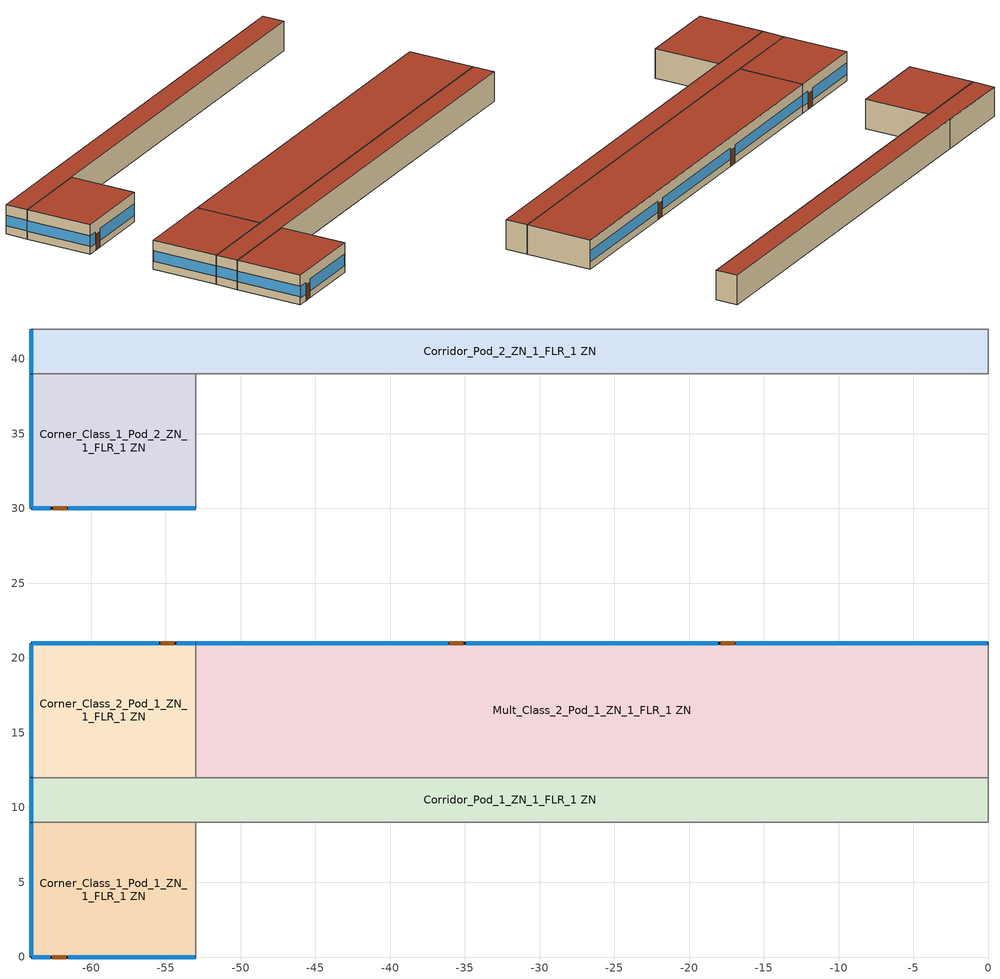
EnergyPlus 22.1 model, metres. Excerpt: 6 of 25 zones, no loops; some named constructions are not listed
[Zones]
Corner_Class_1_Pod_1_ZN_1_FLR_1 ZN
 floor ground (Foundation F 126 Perim 200 Area 990): -53,9 -53,0 -64,0 -64,9 z0
 wall outside (Typical Insulated Steel Framed Exterior Wall R-12.99): -64,9 -64,0 -53,0 z0:4
 wall to Mult_Class_1_Pod_1_ZN_1_FLR_1 ZN (Typical Interior Wall): -53,0 -53,9 z0:4
 wall to Corridor_Pod_1_ZN_1_FLR_1 ZN (Typical Interior Wall): -53,9 -64,9 z0:4
 window (U 0.45 SHGC 0.25 Simple Glazing Window Weighted U-0.45 SHGC 0.25): -63.95,0 -62.73,0 / -61.51,0 -53.05,0 z0.92:2.51; -64,8.95 -64,0.05 z1.1:2.52
 door (Typical Insulated Metal Door R-2.7): -62.59,0 -61.68,0 z0:2.13
 roof outside (Typical IEAD Roof - Highly Reflective R-25.64): -53,0 -53,9 -64,9 -64,0 z4
Corner_Class_1_Pod_2_ZN_1_FLR_1 ZN
 floor ground (Foundation F 126 Perim 200 Area 990): -53,39 -53,30 -64,30 -64,39 z0
 wall outside (Typical Insulated Steel Framed Exterior Wall R-12.99): -64,39 -64,30 -53,30 z0:4
 wall to Mult_Class_1_Pod_2_ZN_1_FLR_1 ZN (Typical Interior Wall): -53,30 -53,39 z0:4
 wall to Corridor_Pod_2_ZN_1_FLR_1 ZN (Typical Interior Wall): -53,39 -64,39 z0:4
 window (U 0.45 SHGC 0.25 Simple Glazing Window Weighted U-0.45 SHGC 0.25): -63.95,30 -62.73,30 / -61.51,30 -53.05,30 z0.92:2.51; -64,38.95 -64,30.05 z1.1:2.52
 door (Typical Insulated Metal Door R-2.7): -62.53,30 -61.62,30 z0:2.13
 roof outside (Typical IEAD Roof - Highly Reflective R-25.64): -53,30 -53,39 -64,39 -64,30 z4
Corner_Class_2_Pod_1_ZN_1_FLR_1 ZN
 floor ground (Foundation F 126 Perim 200 Area 990): -53,21 -53,12 -64,12 -64,21 z0
 wall outside (Typical Insulated Steel Framed Exterior Wall R-12.99): -53,21 -64,21 -64,12 z0:4
 wall to Corridor_Pod_1_ZN_1_FLR_1 ZN (Typical Interior Wall): -64,12 -53,12 z0:4
 wall to Mult_Class_2_Pod_1_ZN_1_FLR_1 ZN (Typical Interior Wall): -53,12 -53,21 z0:4
 window (U 0.45 SHGC 0.25 Simple Glazing Window Weighted U-0.45 SHGC 0.25): -53.05,21 -54.27,21 / -55.49,21 -63.95,21 z0.92:2.51; -64,20.95 -64,12.05 z1.1:2.52
 door (Typical Insulated Metal Door R-2.7): -54.43,21 -55.34,21 z0:2.13
 roof outside (Typical IEAD Roof - Highly Reflective R-25.64): -53,12 -53,21 -64,21 -64,12 z4
Corridor_Pod_1_ZN_1_FLR_1 ZN
 floor ground (Foundation F 126 Perim 30 Area 1920): 0,12 0,9 -64,9 -64,12 z0
 wall outside (Typical Insulated Steel Framed Exterior Wall R-12.99): -64,12 -64,9 z0:4
 wall to Mult_Class_1_Pod_1_ZN_1_FLR_1 ZN (Typical Interior Wall): -53,9 0,9 z0:4
 wall to Main_Corridor_ZN_1_FLR_1 ZN (Typical Interior Wall): 0,9 0,12 z0:4
 wall to Mult_Class_2_Pod_1_ZN_1_FLR_1 ZN (Typical Interior Wall): 0,12 -53,12 z0:4
 window (U 0.45 SHGC 0.25 Simple Glazing Window Weighted U-0.45 SHGC 0.25): -64,11.95 -64,9.05 z1.1:2.55
 roof outside (Typical IEAD Roof - Highly Reflective R-25.64): 0,9 0,12 -64,12 -64,9 z4
Corridor_Pod_2_ZN_1_FLR_1 ZN
 floor ground (Foundation F 126 Perim 30 Area 1920): 0,42 0,39 -64,39 -64,42 z0
 wall outside (Typical Insulated Steel Framed Exterior Wall R-12.99): -64,42 -64,39 z0:4
 wall to Mult_Class_1_Pod_2_ZN_1_FLR_1 ZN (Typical Interior Wall): -53,39 0,39 z0:4
 wall to Main_Corridor_ZN_1_FLR_1 ZN (Typical Interior Wall): 0,39 0,42 z0:4
 wall to Mult_Class_2_Pod_2_ZN_1_FLR_1 ZN (Typical Interior Wall): 0,42 -53,42 z0:4
 wall to Corner_Class_2_Pod_2_ZN_1_FLR_1 ZN (Typical Interior Wall): -53,42 -64,42 z0:4
 window (U 0.45 SHGC 0.25 Simple Glazing Window Weighted U-0.45 SHGC 0.25): -64,41.95 -64,39.05 z1.1:2.55
 roof outside (Typical IEAD Roof - Highly Reflective R-25.64): 0,39 0,42 -64,42 -64,39 z4
Mult_Class_2_Pod_1_ZN_1_FLR_1 ZN
 floor ground (Foundation F 126 Perim 530 Area 4770): 0,21 0,12 -53,12 -53,21 z0
 wall outside (Typical Insulated Steel Framed Exterior Wall R-12.99): 0,21 -53,21 z0:4
 wall to Main_Corridor_ZN_1_FLR_1 ZN (Typical Interior Wall): 0,12 0,21 z0:4
 window (U 0.45 SHGC 0.25 Simple Glazing Window Weighted U-0.45 SHGC 0.25): -0.05,21 -16.87,21 / -18.09,21 -34.91,21 / -36.13,21 -52.95,21 z1.03:2.5
 door (Typical Insulated Metal Door R-2.7): -16.98,21 -17.89,21 / -35.09,21 -36.01,21 z0:2.13
 roof outside (Typical IEAD Roof - Highly Reflective R-25.64): 0,12 0,21 -53,21 -53,12 z4
[EnergyManagementSystem:ProgramCallingManager]
corner_class_2_pod_3_zn_1_flr_1_zn_vav_terminal_outlet_air_node_Temperature_Setpoint_Mgr: AfterPredictorAfterHVACManagers; Override_corner_class_2_pod_3_zn_1_flr_1_zn_vav_terminal_outlet_air_node_Temperature_Setpoint
corridor_pod_1_zn_1_flr_1_zn_Cooling_Temperature_Setpoint_Mgr: AfterPredictorAfterHVACManagers; Override_corridor_pod_1_zn_1_flr_1_zn_Cooling_Temperature_Setpoint
corridor_pod_1_zn_1_flr_1_zn_Heating_Temperature_Setpoint_Mgr: AfterPredictorAfterHVACManagers; Override_corridor_pod_1_zn_1_flr_1_zn_Heating_Temperature_Setpoint
corridor_pod_1_zn_1_flr_1_zn_vav_terminal_outlet_air_node_Air_Flow_Setpoint_Mgr: AfterPredictorAfterHVACManagers; Override_corridor_pod_1_zn_1_flr_1_zn_vav_terminal_outlet_air_node_Air_Flow_Setpoint
corridor_pod_1_zn_1_flr_1_zn_vav_terminal_outlet_air_node_Humidity_Setpoint_Mgr: AfterPredictorAfterHVACManagers; Override_corridor_pod_1_zn_1_flr_1_zn_vav_terminal_outlet_air_node_Humidity_Setpoint
corridor_pod_1_zn_1_flr_1_zn_vav_terminal_outlet_air_node_Temperature_Setpoint_Mgr: AfterPredictorAfterHVACManagers; Override_corridor_pod_1_zn_1_flr_1_zn_vav_terminal_outlet_air_node_Temperature_Setpoint
corridor_pod_2_zn_1_flr_1_zn_Cooling_Temperature_Setpoint_Mgr: AfterPredictorAfterHVACManagers; Override_corridor_pod_2_zn_1_flr_1_zn_Cooling_Temperature_Setpoint
corridor_pod_2_zn_1_flr_1_zn_Heating_Temperature_Setpoint_Mgr: AfterPredictorAfterHVACManagers; Override_corridor_pod_2_zn_1_flr_1_zn_Heating_Temperature_Setpoint
corridor_pod_2_zn_1_flr_1_zn_vav_terminal_outlet_air_node_Air_Flow_Setpoint_Mgr: AfterPredictorAfterHVACManagers; Override_corridor_pod_2_zn_1_flr_1_zn_vav_terminal_outlet_air_node_Air_Flow_Setpoint
corridor_pod_2_zn_1_flr_1_zn_vav_terminal_outlet_air_node_Humidity_Setpoint_Mgr: AfterPredictorAfterHVACManagers; Override_corridor_pod_2_zn_1_flr_1_zn_vav_terminal_outlet_air_node_Humidity_Setpoint
corridor_pod_2_zn_1_flr_1_zn_vav_terminal_outlet_air_node_Temperature_Setpoint_Mgr: AfterPredictorAfterHVACManagers; Override_corridor_pod_2_zn_1_flr_1_zn_vav_terminal_outlet_air_node_Temperature_Setpoint
corridor_pod_3_zn_1_flr_1_zn_Cooling_Temperature_Setpoint_Mgr: AfterPredictorAfterHVACManagers; Override_corridor_pod_3_zn_1_flr_1_zn_Cooling_Temperature_Setpoint
corridor_pod_3_zn_1_flr_1_zn_Heating_Temperature_Setpoint_Mgr: AfterPredictorAfterHVACManagers; Override_corridor_pod_3_zn_1_flr_1_zn_Heating_Temperature_Setpoint
corridor_pod_3_zn_1_flr_1_zn_vav_terminal_outlet_air_node_Air_Flow_Setpoint_Mgr: AfterPredictorAfterHVACManagers; Override_corridor_pod_3_zn_1_flr_1_zn_vav_terminal_outlet_air_node_Air_Flow_Setpoint
corridor_pod_3_zn_1_flr_1_zn_vav_terminal_outlet_air_node_Humidity_Setpoint_Mgr: AfterPredictorAfterHVACManagers; Override_corridor_pod_3_zn_1_flr_1_zn_vav_terminal_outlet_air_node_Humidity_Setpoint
corridor_pod_3_zn_1_flr_1_zn_vav_terminal_outlet_air_node_Temperature_Setpoint_Mgr: AfterPredictorAfterHVACManagers; Override_corridor_pod_3_zn_1_flr_1_zn_vav_terminal_outlet_air_node_Temperature_Setpoint
gym_zn_1_flr_1_zn_Cooling_Temperature_Setpoint_Mgr: AfterPredictorAfterHVACManagers; Override_gym_zn_1_flr_1_zn_Cooling_Temperature_Setpoint
gym_zn_1_flr_1_zn_Heating_Temperature_Setpoint_Mgr: AfterPredictorAfterHVACManagers; Override_gym_zn_1_flr_1_zn_Heating_Temperature_Setpoint
gym_zn_1_flr_1_zn_psz_ac_2_5_diffuser_outlet_air_node_Air_Flow_Setpoint_Mgr: AfterPredictorAfterHVACManagers; Override_gym_zn_1_flr_1_zn_psz_ac_2_5_diffuser_outlet_air_node_Air_Flow_Setpoint
gym_zn_1_flr_1_zn_psz_ac_2_5_diffuser_outlet_air_node_Humidity_Setpoint_Mgr: AfterPredictorAfterHVACManagers; Override_gym_zn_1_flr_1_zn_psz_ac_2_5_diffuser_outlet_air_node_Humidity_Setpoint
gym_zn_1_flr_1_zn_psz_ac_2_5_diffuser_outlet_air_node_Temperature_Setpoint_Mgr: AfterPredictorAfterHVACManagers; Override_gym_zn_1_flr_1_zn_psz_ac_2_5_diffuser_outlet_air_node_Temperature_Setpoint
gym_zn_1_flr_1_zn_psz_ac_2_5_supply_outlet_node_Air_Flow_Setpoint_Mgr: AfterPredictorAfterHVACManagers; Override_gym_zn_1_flr_1_zn_psz_ac_2_5_supply_outlet_node_Air_Flow_Setpoint
gym_zn_1_flr_1_zn_psz_ac_2_5_supply_outlet_node_Humidity_Setpoint_Mgr: AfterPredictorAfterHVACManagers; Override_gym_zn_1_flr_1_zn_psz_ac_2_5_supply_outlet_node_Humidity_Setpoint
gym_zn_1_flr_1_zn_psz_ac_2_5_supply_outlet_node_Temperature_Setpoint_Mgr: AfterPredictorAfterHVACManagers; Override_gym_zn_1_flr_1_zn_psz_ac_2_5_supply_outlet_node_Temperature_Setpoint
Init_bath_zn_1_flr_1_zn_Cooling_Temperature_Setpoint: BeginNewEnvironment; Init_bath_zn_1_flr_1_zn_Cooling_Temperature_Setpoint
Init_bath_zn_1_flr_1_zn_Heating_Temperature_Setpoint: BeginNewEnvironment; Init_bath_zn_1_flr_1_zn_Heating_Temperature_Setpoint
Init_bath_zn_1_flr_1_zn_vav_terminal_outlet_air_node_Air_Flow_Setpoint: BeginNewEnvironment; Init_bath_zn_1_flr_1_zn_vav_terminal_outlet_air_node_Air_Flow_Setpoint
Init_bath_zn_1_flr_1_zn_vav_terminal_outlet_air_node_Humidity_Setpoint: BeginNewEnvironment; Init_bath_zn_1_flr_1_zn_vav_terminal_outlet_air_node_Humidity_Setpoint
Init_bath_zn_1_flr_1_zn_vav_terminal_outlet_air_node_Temperature_Setpoint: BeginNewEnvironment; Init_bath_zn_1_flr_1_zn_vav_terminal_outlet_air_node_Temperature_Setpoint
Init_cafeteria_zn_1_flr_1_zn_Cooling_Temperature_Setpoint: BeginNewEnvironment; Init_cafeteria_zn_1_flr_1_zn_Cooling_Temperature_Setpoint
Init_cafeteria_zn_1_flr_1_zn_Heating_Temperature_Setpoint: BeginNewEnvironment; Init_cafeteria_zn_1_flr_1_zn_Heating_Temperature_Setpoint
Init_cafeteria_zn_1_flr_1_zn_psz_ac_2_7_diffuser_outlet_air_node_Air_Flow_Setpoint: BeginNewEnvironment; Init_cafeteria_zn_1_flr_1_zn_psz_ac_2_7_diffuser_outlet_air_node_Air_Flow_Setpoint
Init_cafeteria_zn_1_flr_1_zn_psz_ac_2_7_diffuser_outlet_air_node_Humidity_Setpoint: BeginNewEnvironment; Init_cafeteria_zn_1_flr_1_zn_psz_ac_2_7_diffuser_outlet_air_node_Humidity_Setpoint
Init_cafeteria_zn_1_flr_1_zn_psz_ac_2_7_diffuser_outlet_air_node_Temperature_Setpoint: BeginNewEnvironment; Init_cafeteria_zn_1_flr_1_zn_psz_ac_2_7_diffuser_outlet_air_node_Temperature_Setpoint
Init_cafeteria_zn_1_flr_1_zn_psz_ac_2_7_supply_outlet_node_Air_Flow_Setpoint: BeginNewEnvironment; Init_cafeteria_zn_1_flr_1_zn_psz_ac_2_7_supply_outlet_node_Air_Flow_Setpoint
Init_cafeteria_zn_1_flr_1_zn_psz_ac_2_7_supply_outlet_node_Humidity_Setpoint: BeginNewEnvironment; Init_cafeteria_zn_1_flr_1_zn_psz_ac_2_7_supply_outlet_node_Humidity_Setpoint
Init_cafeteria_zn_1_flr_1_zn_psz_ac_2_7_supply_outlet_node_Temperature_Setpoint: BeginNewEnvironment; Init_cafeteria_zn_1_flr_1_zn_psz_ac_2_7_supply_outlet_node_Temperature_Setpoint
Init_computer_class_zn_1_flr_1_zn_Cooling_Temperature_Setpoint: BeginNewEnvironment; Init_computer_class_zn_1_flr_1_zn_Cooling_Temperature_Setpoint
Init_computer_class_zn_1_flr_1_zn_Heating_Temperature_Setpoint: BeginNewEnvironment; Init_computer_class_zn_1_flr_1_zn_Heating_Temperature_Setpoint
Init_computer_class_zn_1_flr_1_zn_vav_terminal_outlet_air_node_Air_Flow_Setpoint: BeginNewEnvironment; Init_computer_class_zn_1_flr_1_zn_vav_terminal_outlet_air_node_Air_Flow_Setpoint
Init_computer_class_zn_1_flr_1_zn_vav_terminal_outlet_air_node_Humidity_Setpoint: BeginNewEnvironment; Init_computer_class_zn_1_flr_1_zn_vav_terminal_outlet_air_node_Humidity_Setpoint
Init_computer_class_zn_1_flr_1_zn_vav_terminal_outlet_air_node_Temperature_Setpoint: BeginNewEnvironment; Init_computer_class_zn_1_flr_1_zn_vav_terminal_outlet_air_node_Temperature_Setpoint
Init_corner_class_1_pod_1_zn_1_flr_1_zn_Cooling_Temperature_Setpoint: BeginNewEnvironment; Init_corner_class_1_pod_1_zn_1_flr_1_zn_Cooling_Temperature_Setpoint
Init_corner_class_1_pod_1_zn_1_flr_1_zn_Heating_Temperature_Setpoint: BeginNewEnvironment; Init_corner_class_1_pod_1_zn_1_flr_1_zn_Heating_Temperature_Setpoint
Init_corner_class_1_pod_1_zn_1_flr_1_zn_vav_terminal_outlet_air_node_Air_Flow_Setpoint: BeginNewEnvironment; Init_corner_class_1_pod_1_zn_1_flr_1_zn_vav_terminal_outlet_air_node_Air_Flow_Setpoint
Init_corner_class_1_pod_1_zn_1_flr_1_zn_vav_terminal_outlet_air_node_Humidity_Setpoint: BeginNewEnvironment; Init_corner_class_1_pod_1_zn_1_flr_1_zn_vav_terminal_outlet_air_node_Humidity_Setpoint
Init_corner_class_1_pod_1_zn_1_flr_1_zn_vav_terminal_outlet_air_node_Temperature_Setpoint: BeginNewEnvironment; Init_corner_class_1_pod_1_zn_1_flr_1_zn_vav_terminal_outlet_air_node_Temperature_Setpoint
Init_corner_class_1_pod_2_zn_1_flr_1_zn_Cooling_Temperature_Setpoint: BeginNewEnvironment; Init_corner_class_1_pod_2_zn_1_flr_1_zn_Cooling_Temperature_Setpoint
Init_corner_class_1_pod_2_zn_1_flr_1_zn_Heating_Temperature_Setpoint: BeginNewEnvironment; Init_corner_class_1_pod_2_zn_1_flr_1_zn_Heating_Temperature_Setpoint
Init_corner_class_1_pod_2_zn_1_flr_1_zn_vav_terminal_outlet_air_node_Air_Flow_Setpoint: BeginNewEnvironment; Init_corner_class_1_pod_2_zn_1_flr_1_zn_vav_terminal_outlet_air_node_Air_Flow_Setpoint
Init_corner_class_1_pod_2_zn_1_flr_1_zn_vav_terminal_outlet_air_node_Humidity_Setpoint: BeginNewEnvironment; Init_corner_class_1_pod_2_zn_1_flr_1_zn_vav_terminal_outlet_air_node_Humidity_Setpoint
Init_corner_class_1_pod_2_zn_1_flr_1_zn_vav_terminal_outlet_air_node_Temperature_Setpoint: BeginNewEnvironment; Init_corner_class_1_pod_2_zn_1_flr_1_zn_vav_terminal_outlet_air_node_Temperature_Setpoint
Init_corner_class_1_pod_3_zn_1_flr_1_zn_Cooling_Temperature_Setpoint: BeginNewEnvironment; Init_corner_class_1_pod_3_zn_1_flr_1_zn_Cooling_Temperature_Setpoint
Init_corner_class_1_pod_3_zn_1_flr_1_zn_Heating_Temperature_Setpoint: BeginNewEnvironment; Init_corner_class_1_pod_3_zn_1_flr_1_zn_Heating_Temperature_Setpoint
Init_corner_class_1_pod_3_zn_1_flr_1_zn_vav_terminal_outlet_air_node_Air_Flow_Setpoint: BeginNewEnvironment; Init_corner_class_1_pod_3_zn_1_flr_1_zn_vav_terminal_outlet_air_node_Air_Flow_Setpoint
Init_corner_class_1_pod_3_zn_1_flr_1_zn_vav_terminal_outlet_air_node_Humidity_Setpoint: BeginNewEnvironment; Init_corner_class_1_pod_3_zn_1_flr_1_zn_vav_terminal_outlet_air_node_Humidity_Setpoint
Init_corner_class_1_pod_3_zn_1_flr_1_zn_vav_terminal_outlet_air_node_Temperature_Setpoint: BeginNewEnvironment; Init_corner_class_1_pod_3_zn_1_flr_1_zn_vav_terminal_outlet_air_node_Temperature_Setpoint
Init_corner_class_2_pod_1_zn_1_flr_1_zn_Cooling_Temperature_Setpoint: BeginNewEnvironment; Init_corner_class_2_pod_1_zn_1_flr_1_zn_Cooling_Temperature_Setpoint
Init_corner_class_2_pod_1_zn_1_flr_1_zn_Heating_Temperature_Setpoint: BeginNewEnvironment; Init_corner_class_2_pod_1_zn_1_flr_1_zn_Heating_Temperature_Setpoint
Init_corner_class_2_pod_1_zn_1_flr_1_zn_vav_terminal_outlet_air_node_Air_Flow_Setpoint: BeginNewEnvironment; Init_corner_class_2_pod_1_zn_1_flr_1_zn_vav_terminal_outlet_air_node_Air_Flow_Setpoint
Init_corner_class_2_pod_1_zn_1_flr_1_zn_vav_terminal_outlet_air_node_Humidity_Setpoint: BeginNewEnvironment; Init_corner_class_2_pod_1_zn_1_flr_1_zn_vav_terminal_outlet_air_node_Humidity_Setpoint
Init_corner_class_2_pod_1_zn_1_flr_1_zn_vav_terminal_outlet_air_node_Temperature_Setpoint: BeginNewEnvironment; Init_corner_class_2_pod_1_zn_1_flr_1_zn_vav_terminal_outlet_air_node_Temperature_Setpoint
Init_corner_class_2_pod_2_zn_1_flr_1_zn_Cooling_Temperature_Setpoint: BeginNewEnvironment; Init_corner_class_2_pod_2_zn_1_flr_1_zn_Cooling_Temperature_Setpoint
Init_corner_class_2_pod_2_zn_1_flr_1_zn_Heating_Temperature_Setpoint: BeginNewEnvironment; Init_corner_class_2_pod_2_zn_1_flr_1_zn_Heating_Temperature_Setpoint
Init_corner_class_2_pod_2_zn_1_flr_1_zn_vav_terminal_outlet_air_node_Air_Flow_Setpoint: BeginNewEnvironment; Init_corner_class_2_pod_2_zn_1_flr_1_zn_vav_terminal_outlet_air_node_Air_Flow_Setpoint
Init_corner_class_2_pod_2_zn_1_flr_1_zn_vav_terminal_outlet_air_node_Humidity_Setpoint: BeginNewEnvironment; Init_corner_class_2_pod_2_zn_1_flr_1_zn_vav_terminal_outlet_air_node_Humidity_Setpoint
Init_corner_class_2_pod_2_zn_1_flr_1_zn_vav_terminal_outlet_air_node_Temperature_Setpoint: BeginNewEnvironment; Init_corner_class_2_pod_2_zn_1_flr_1_zn_vav_terminal_outlet_air_node_Temperature_Setpoint
Init_corner_class_2_pod_3_zn_1_flr_1_zn_Cooling_Temperature_Setpoint: BeginNewEnvironment; Init_corner_class_2_pod_3_zn_1_flr_1_zn_Cooling_Temperature_Setpoint
Init_corner_class_2_pod_3_zn_1_flr_1_zn_Heating_Temperature_Setpoint: BeginNewEnvironment; Init_corner_class_2_pod_3_zn_1_flr_1_zn_Heating_Temperature_Setpoint
Init_corner_class_2_pod_3_zn_1_flr_1_zn_vav_terminal_outlet_air_node_Air_Flow_Setpoint: BeginNewEnvironment; Init_corner_class_2_pod_3_zn_1_flr_1_zn_vav_terminal_outlet_air_node_Air_Flow_Setpoint
Init_corner_class_2_pod_3_zn_1_flr_1_zn_vav_terminal_outlet_air_node_Humidity_Setpoint: BeginNewEnvironment; Init_corner_class_2_pod_3_zn_1_flr_1_zn_vav_terminal_outlet_air_node_Humidity_Setpoint
Init_corner_class_2_pod_3_zn_1_flr_1_zn_vav_terminal_outlet_air_node_Temperature_Setpoint: BeginNewEnvironment; Init_corner_class_2_pod_3_zn_1_flr_1_zn_vav_terminal_outlet_air_node_Temperature_Setpoint
Init_corridor_pod_1_zn_1_flr_1_zn_Cooling_Temperature_Setpoint: BeginNewEnvironment; Init_corridor_pod_1_zn_1_flr_1_zn_Cooling_Temperature_Setpoint
Init_corridor_pod_1_zn_1_flr_1_zn_Heating_Temperature_Setpoint: BeginNewEnvironment; Init_corridor_pod_1_zn_1_flr_1_zn_Heating_Temperature_Setpoint
Init_corridor_pod_1_zn_1_flr_1_zn_vav_terminal_outlet_air_node_Air_Flow_Setpoint: BeginNewEnvironment; Init_corridor_pod_1_zn_1_flr_1_zn_vav_terminal_outlet_air_node_Air_Flow_Setpoint
Init_corridor_pod_1_zn_1_flr_1_zn_vav_terminal_outlet_air_node_Humidity_Setpoint: BeginNewEnvironment; Init_corridor_pod_1_zn_1_flr_1_zn_vav_terminal_outlet_air_node_Humidity_Setpoint
Init_corridor_pod_1_zn_1_flr_1_zn_vav_terminal_outlet_air_node_Temperature_Setpoint: BeginNewEnvironment; Init_corridor_pod_1_zn_1_flr_1_zn_vav_terminal_outlet_air_node_Temperature_Setpoint
Init_corridor_pod_2_zn_1_flr_1_zn_Cooling_Temperature_Setpoint: BeginNewEnvironment; Init_corridor_pod_2_zn_1_flr_1_zn_Cooling_Temperature_Setpoint
Init_corridor_pod_2_zn_1_flr_1_zn_Heating_Temperature_Setpoint: BeginNewEnvironment; Init_corridor_pod_2_zn_1_flr_1_zn_Heating_Temperature_Setpoint
Init_corridor_pod_2_zn_1_flr_1_zn_vav_terminal_outlet_air_node_Air_Flow_Setpoint: BeginNewEnvironment; Init_corridor_pod_2_zn_1_flr_1_zn_vav_terminal_outlet_air_node_Air_Flow_Setpoint
Init_corridor_pod_2_zn_1_flr_1_zn_vav_terminal_outlet_air_node_Humidity_Setpoint: BeginNewEnvironment; Init_corridor_pod_2_zn_1_flr_1_zn_vav_terminal_outlet_air_node_Humidity_Setpoint
Init_corridor_pod_2_zn_1_flr_1_zn_vav_terminal_outlet_air_node_Temperature_Setpoint: BeginNewEnvironment; Init_corridor_pod_2_zn_1_flr_1_zn_vav_terminal_outlet_air_node_Temperature_Setpoint
Init_corridor_pod_3_zn_1_flr_1_zn_Cooling_Temperature_Setpoint: BeginNewEnvironment; Init_corridor_pod_3_zn_1_flr_1_zn_Cooling_Temperature_Setpoint
Init_corridor_pod_3_zn_1_flr_1_zn_Heating_Temperature_Setpoint: BeginNewEnvironment; Init_corridor_pod_3_zn_1_flr_1_zn_Heating_Temperature_Setpoint
Init_corridor_pod_3_zn_1_flr_1_zn_vav_terminal_outlet_air_node_Air_Flow_Setpoint: BeginNewEnvironment; Init_corridor_pod_3_zn_1_flr_1_zn_vav_terminal_outlet_air_node_Air_Flow_Setpoint
Init_corridor_pod_3_zn_1_flr_1_zn_vav_terminal_outlet_air_node_Humidity_Setpoint: BeginNewEnvironment; Init_corridor_pod_3_zn_1_flr_1_zn_vav_terminal_outlet_air_node_Humidity_Setpoint
Init_corridor_pod_3_zn_1_flr_1_zn_vav_terminal_outlet_air_node_Temperature_Setpoint: BeginNewEnvironment; Init_corridor_pod_3_zn_1_flr_1_zn_vav_terminal_outlet_air_node_Temperature_Setpoint
Init_gym_zn_1_flr_1_zn_Cooling_Temperature_Setpoint: BeginNewEnvironment; Init_gym_zn_1_flr_1_zn_Cooling_Temperature_Setpoint
Init_gym_zn_1_flr_1_zn_Heating_Temperature_Setpoint: BeginNewEnvironment; Init_gym_zn_1_flr_1_zn_Heating_Temperature_Setpoint
Init_gym_zn_1_flr_1_zn_psz_ac_2_5_diffuser_outlet_air_node_Air_Flow_Setpoint: BeginNewEnvironment; Init_gym_zn_1_flr_1_zn_psz_ac_2_5_diffuser_outlet_air_node_Air_Flow_Setpoint
Init_gym_zn_1_flr_1_zn_psz_ac_2_5_diffuser_outlet_air_node_Humidity_Setpoint: BeginNewEnvironment; Init_gym_zn_1_flr_1_zn_psz_ac_2_5_diffuser_outlet_air_node_Humidity_Setpoint
Init_gym_zn_1_flr_1_zn_psz_ac_2_5_diffuser_outlet_air_node_Temperature_Setpoint: BeginNewEnvironment; Init_gym_zn_1_flr_1_zn_psz_ac_2_5_diffuser_outlet_air_node_Temperature_Setpoint
Init_gym_zn_1_flr_1_zn_psz_ac_2_5_supply_outlet_node_Air_Flow_Setpoint: BeginNewEnvironment; Init_gym_zn_1_flr_1_zn_psz_ac_2_5_supply_outlet_node_Air_Flow_Setpoint
Init_gym_zn_1_flr_1_zn_psz_ac_2_5_supply_outlet_node_Humidity_Setpoint: BeginNewEnvironment; Init_gym_zn_1_flr_1_zn_psz_ac_2_5_supply_outlet_node_Humidity_Setpoint
Init_gym_zn_1_flr_1_zn_psz_ac_2_5_supply_outlet_node_Temperature_Setpoint: BeginNewEnvironment; Init_gym_zn_1_flr_1_zn_psz_ac_2_5_supply_outlet_node_Temperature_Setpoint
Init_kitchen_zn_1_flr_1_zn_Cooling_Temperature_Setpoint: BeginNewEnvironment; Init_kitchen_zn_1_flr_1_zn_Cooling_Temperature_Setpoint
Init_kitchen_zn_1_flr_1_zn_Heating_Temperature_Setpoint: BeginNewEnvironment; Init_kitchen_zn_1_flr_1_zn_Heating_Temperature_Setpoint
Init_kitchen_zn_1_flr_1_zn_psz_ac_1_6_diffuser_outlet_air_node_Air_Flow_Setpoint: BeginNewEnvironment; Init_kitchen_zn_1_flr_1_zn_psz_ac_1_6_diffuser_outlet_air_node_Air_Flow_Setpoint
Init_kitchen_zn_1_flr_1_zn_psz_ac_1_6_diffuser_outlet_air_node_Humidity_Setpoint: BeginNewEnvironment; Init_kitchen_zn_1_flr_1_zn_psz_ac_1_6_diffuser_outlet_air_node_Humidity_Setpoint
Init_kitchen_zn_1_flr_1_zn_psz_ac_1_6_diffuser_outlet_air_node_Temperature_Setpoint: BeginNewEnvironment; Init_kitchen_zn_1_flr_1_zn_psz_ac_1_6_diffuser_outlet_air_node_Temperature_Setpoint
Init_kitchen_zn_1_flr_1_zn_psz_ac_1_6_supply_outlet_node_Air_Flow_Setpoint: BeginNewEnvironment; Init_kitchen_zn_1_flr_1_zn_psz_ac_1_6_supply_outlet_node_Air_Flow_Setpoint
Init_kitchen_zn_1_flr_1_zn_psz_ac_1_6_supply_outlet_node_Humidity_Setpoint: BeginNewEnvironment; Init_kitchen_zn_1_flr_1_zn_psz_ac_1_6_supply_outlet_node_Humidity_Setpoint
Init_kitchen_zn_1_flr_1_zn_psz_ac_1_6_supply_outlet_node_Temperature_Setpoint: BeginNewEnvironment; Init_kitchen_zn_1_flr_1_zn_psz_ac_1_6_supply_outlet_node_Temperature_Setpoint
Init_library_media_center_zn_1_flr_1_zn_Cooling_Temperature_Setpoint: BeginNewEnvironment; Init_library_media_center_zn_1_flr_1_zn_Cooling_Temperature_Setpoint
Init_library_media_center_zn_1_flr_1_zn_Heating_Temperature_Setpoint: BeginNewEnvironment; Init_library_media_center_zn_1_flr_1_zn_Heating_Temperature_Setpoint
Init_library_media_center_zn_1_flr_1_zn_vav_terminal_outlet_air_node_Air_Flow_Setpoint: BeginNewEnvironment; Init_library_media_center_zn_1_flr_1_zn_vav_terminal_outlet_air_node_Air_Flow_Setpoint
Init_library_media_center_zn_1_flr_1_zn_vav_terminal_outlet_air_node_Humidity_Setpoint: BeginNewEnvironment; Init_library_media_center_zn_1_flr_1_zn_vav_terminal_outlet_air_node_Humidity_Setpoint
Init_library_media_center_zn_1_flr_1_zn_vav_terminal_outlet_air_node_Temperature_Setpoint: BeginNewEnvironment; Init_library_media_center_zn_1_flr_1_zn_vav_terminal_outlet_air_node_Temperature_Setpoint
Init_lobby_zn_1_flr_1_zn_Cooling_Temperature_Setpoint: BeginNewEnvironment; Init_lobby_zn_1_flr_1_zn_Cooling_Temperature_Setpoint
Init_lobby_zn_1_flr_1_zn_Heating_Temperature_Setpoint: BeginNewEnvironment; Init_lobby_zn_1_flr_1_zn_Heating_Temperature_Setpoint
Init_lobby_zn_1_flr_1_zn_vav_terminal_outlet_air_node_Air_Flow_Setpoint: BeginNewEnvironment; Init_lobby_zn_1_flr_1_zn_vav_terminal_outlet_air_node_Air_Flow_Setpoint
Init_lobby_zn_1_flr_1_zn_vav_terminal_outlet_air_node_Humidity_Setpoint: BeginNewEnvironment; Init_lobby_zn_1_flr_1_zn_vav_terminal_outlet_air_node_Humidity_Setpoint
Init_lobby_zn_1_flr_1_zn_vav_terminal_outlet_air_node_Temperature_Setpoint: BeginNewEnvironment; Init_lobby_zn_1_flr_1_zn_vav_terminal_outlet_air_node_Temperature_Setpoint
Init_main_corridor_zn_1_flr_1_zn_Cooling_Temperature_Setpoint: BeginNewEnvironment; Init_main_corridor_zn_1_flr_1_zn_Cooling_Temperature_Setpoint
Init_main_corridor_zn_1_flr_1_zn_Heating_Temperature_Setpoint: BeginNewEnvironment; Init_main_corridor_zn_1_flr_1_zn_Heating_Temperature_Setpoint
Init_main_corridor_zn_1_flr_1_zn_vav_terminal_outlet_air_node_Air_Flow_Setpoint: BeginNewEnvironment; Init_main_corridor_zn_1_flr_1_zn_vav_terminal_outlet_air_node_Air_Flow_Setpoint
Init_main_corridor_zn_1_flr_1_zn_vav_terminal_outlet_air_node_Humidity_Setpoint: BeginNewEnvironment; Init_main_corridor_zn_1_flr_1_zn_vav_terminal_outlet_air_node_Humidity_Setpoint
Init_main_corridor_zn_1_flr_1_zn_vav_terminal_outlet_air_node_Temperature_Setpoint: BeginNewEnvironment; Init_main_corridor_zn_1_flr_1_zn_vav_terminal_outlet_air_node_Temperature_Setpoint
Init_mech_zn_1_flr_1_zn_Cooling_Temperature_Setpoint: BeginNewEnvironment; Init_mech_zn_1_flr_1_zn_Cooling_Temperature_Setpoint
Init_mech_zn_1_flr_1_zn_Heating_Temperature_Setpoint: BeginNewEnvironment; Init_mech_zn_1_flr_1_zn_Heating_Temperature_Setpoint
Init_mech_zn_1_flr_1_zn_vav_terminal_outlet_air_node_Air_Flow_Setpoint: BeginNewEnvironment; Init_mech_zn_1_flr_1_zn_vav_terminal_outlet_air_node_Air_Flow_Setpoint
Init_mech_zn_1_flr_1_zn_vav_terminal_outlet_air_node_Humidity_Setpoint: BeginNewEnvironment; Init_mech_zn_1_flr_1_zn_vav_terminal_outlet_air_node_Humidity_Setpoint
Init_mech_zn_1_flr_1_zn_vav_terminal_outlet_air_node_Temperature_Setpoint: BeginNewEnvironment; Init_mech_zn_1_flr_1_zn_vav_terminal_outlet_air_node_Temperature_Setpoint
Init_mult_class_1_pod_1_zn_1_flr_1_zn_Cooling_Temperature_Setpoint: BeginNewEnvironment; Init_mult_class_1_pod_1_zn_1_flr_1_zn_Cooling_Temperature_Setpoint
Init_mult_class_1_pod_1_zn_1_flr_1_zn_Heating_Temperature_Setpoint: BeginNewEnvironment; Init_mult_class_1_pod_1_zn_1_flr_1_zn_Heating_Temperature_Setpoint
Init_mult_class_1_pod_1_zn_1_flr_1_zn_vav_terminal_outlet_air_node_Air_Flow_Setpoint: BeginNewEnvironment; Init_mult_class_1_pod_1_zn_1_flr_1_zn_vav_terminal_outlet_air_node_Air_Flow_Setpoint
Init_mult_class_1_pod_1_zn_1_flr_1_zn_vav_terminal_outlet_air_node_Humidity_Setpoint: BeginNewEnvironment; Init_mult_class_1_pod_1_zn_1_flr_1_zn_vav_terminal_outlet_air_node_Humidity_Setpoint
Init_mult_class_1_pod_1_zn_1_flr_1_zn_vav_terminal_outlet_air_node_Temperature_Setpoint: BeginNewEnvironment; Init_mult_class_1_pod_1_zn_1_flr_1_zn_vav_terminal_outlet_air_node_Temperature_Setpoint
Init_mult_class_1_pod_2_zn_1_flr_1_zn_Cooling_Temperature_Setpoint: BeginNewEnvironment; Init_mult_class_1_pod_2_zn_1_flr_1_zn_Cooling_Temperature_Setpoint
Init_mult_class_1_pod_2_zn_1_flr_1_zn_Heating_Temperature_Setpoint: BeginNewEnvironment; Init_mult_class_1_pod_2_zn_1_flr_1_zn_Heating_Temperature_Setpoint
Init_mult_class_1_pod_2_zn_1_flr_1_zn_vav_terminal_outlet_air_node_Air_Flow_Setpoint: BeginNewEnvironment; Init_mult_class_1_pod_2_zn_1_flr_1_zn_vav_terminal_outlet_air_node_Air_Flow_Setpoint
Init_mult_class_1_pod_2_zn_1_flr_1_zn_vav_terminal_outlet_air_node_Humidity_Setpoint: BeginNewEnvironment; Init_mult_class_1_pod_2_zn_1_flr_1_zn_vav_terminal_outlet_air_node_Humidity_Setpoint
Init_mult_class_1_pod_2_zn_1_flr_1_zn_vav_terminal_outlet_air_node_Temperature_Setpoint: BeginNewEnvironment; Init_mult_class_1_pod_2_zn_1_flr_1_zn_vav_terminal_outlet_air_node_Temperature_Setpoint
Init_mult_class_1_pod_3_zn_1_flr_1_zn_Cooling_Temperature_Setpoint: BeginNewEnvironment; Init_mult_class_1_pod_3_zn_1_flr_1_zn_Cooling_Temperature_Setpoint
Init_mult_class_1_pod_3_zn_1_flr_1_zn_Heating_Temperature_Setpoint: BeginNewEnvironment; Init_mult_class_1_pod_3_zn_1_flr_1_zn_Heating_Temperature_Setpoint
Init_mult_class_1_pod_3_zn_1_flr_1_zn_vav_terminal_outlet_air_node_Air_Flow_Setpoint: BeginNewEnvironment; Init_mult_class_1_pod_3_zn_1_flr_1_zn_vav_terminal_outlet_air_node_Air_Flow_Setpoint
Init_mult_class_1_pod_3_zn_1_flr_1_zn_vav_terminal_outlet_air_node_Humidity_Setpoint: BeginNewEnvironment; Init_mult_class_1_pod_3_zn_1_flr_1_zn_vav_terminal_outlet_air_node_Humidity_Setpoint
Init_mult_class_1_pod_3_zn_1_flr_1_zn_vav_terminal_outlet_air_node_Temperature_Setpoint: BeginNewEnvironment; Init_mult_class_1_pod_3_zn_1_flr_1_zn_vav_terminal_outlet_air_node_Temperature_Setpoint
Init_mult_class_2_pod_1_zn_1_flr_1_zn_Cooling_Temperature_Setpoint: BeginNewEnvironment; Init_mult_class_2_pod_1_zn_1_flr_1_zn_Cooling_Temperature_Setpoint
Init_mult_class_2_pod_1_zn_1_flr_1_zn_Heating_Temperature_Setpoint: BeginNewEnvironment; Init_mult_class_2_pod_1_zn_1_flr_1_zn_Heating_Temperature_Setpoint
Init_mult_class_2_pod_1_zn_1_flr_1_zn_vav_terminal_outlet_air_node_Air_Flow_Setpoint: BeginNewEnvironment; Init_mult_class_2_pod_1_zn_1_flr_1_zn_vav_terminal_outlet_air_node_Air_Flow_Setpoint
Init_mult_class_2_pod_1_zn_1_flr_1_zn_vav_terminal_outlet_air_node_Humidity_Setpoint: BeginNewEnvironment; Init_mult_class_2_pod_1_zn_1_flr_1_zn_vav_terminal_outlet_air_node_Humidity_Setpoint
Init_mult_class_2_pod_1_zn_1_flr_1_zn_vav_terminal_outlet_air_node_Temperature_Setpoint: BeginNewEnvironment; Init_mult_class_2_pod_1_zn_1_flr_1_zn_vav_terminal_outlet_air_node_Temperature_Setpoint
Init_mult_class_2_pod_2_zn_1_flr_1_zn_Cooling_Temperature_Setpoint: BeginNewEnvironment; Init_mult_class_2_pod_2_zn_1_flr_1_zn_Cooling_Temperature_Setpoint
Init_mult_class_2_pod_2_zn_1_flr_1_zn_Heating_Temperature_Setpoint: BeginNewEnvironment; Init_mult_class_2_pod_2_zn_1_flr_1_zn_Heating_Temperature_Setpoint
Init_mult_class_2_pod_2_zn_1_flr_1_zn_vav_terminal_outlet_air_node_Air_Flow_Setpoint: BeginNewEnvironment; Init_mult_class_2_pod_2_zn_1_flr_1_zn_vav_terminal_outlet_air_node_Air_Flow_Setpoint
Init_mult_class_2_pod_2_zn_1_flr_1_zn_vav_terminal_outlet_air_node_Humidity_Setpoint: BeginNewEnvironment; Init_mult_class_2_pod_2_zn_1_flr_1_zn_vav_terminal_outlet_air_node_Humidity_Setpoint
Init_mult_class_2_pod_2_zn_1_flr_1_zn_vav_terminal_outlet_air_node_Temperature_Setpoint: BeginNewEnvironment; Init_mult_class_2_pod_2_zn_1_flr_1_zn_vav_terminal_outlet_air_node_Temperature_Setpoint
Init_mult_class_2_pod_3_zn_1_flr_1_zn_Cooling_Temperature_Setpoint: BeginNewEnvironment; Init_mult_class_2_pod_3_zn_1_flr_1_zn_Cooling_Temperature_Setpoint
Init_mult_class_2_pod_3_zn_1_flr_1_zn_Heating_Temperature_Setpoint: BeginNewEnvironment; Init_mult_class_2_pod_3_zn_1_flr_1_zn_Heating_Temperature_Setpoint
Init_mult_class_2_pod_3_zn_1_flr_1_zn_vav_terminal_outlet_air_node_Air_Flow_Setpoint: BeginNewEnvironment; Init_mult_class_2_pod_3_zn_1_flr_1_zn_vav_terminal_outlet_air_node_Air_Flow_Setpoint
Init_mult_class_2_pod_3_zn_1_flr_1_zn_vav_terminal_outlet_air_node_Humidity_Setpoint: BeginNewEnvironment; Init_mult_class_2_pod_3_zn_1_flr_1_zn_vav_terminal_outlet_air_node_Humidity_Setpoint
Init_mult_class_2_pod_3_zn_1_flr_1_zn_vav_terminal_outlet_air_node_Temperature_Setpoint: BeginNewEnvironment; Init_mult_class_2_pod_3_zn_1_flr_1_zn_vav_terminal_outlet_air_node_Temperature_Setpoint
Init_offices_zn_1_flr_1_zn_Cooling_Temperature_Setpoint: BeginNewEnvironment; Init_offices_zn_1_flr_1_zn_Cooling_Temperature_Setpoint
Init_offices_zn_1_flr_1_zn_Heating_Temperature_Setpoint: BeginNewEnvironment; Init_offices_zn_1_flr_1_zn_Heating_Temperature_Setpoint
Init_offices_zn_1_flr_1_zn_vav_terminal_outlet_air_node_Air_Flow_Setpoint: BeginNewEnvironment; Init_offices_zn_1_flr_1_zn_vav_terminal_outlet_air_node_Air_Flow_Setpoint
Init_offices_zn_1_flr_1_zn_vav_terminal_outlet_air_node_Humidity_Setpoint: BeginNewEnvironment; Init_offices_zn_1_flr_1_zn_vav_terminal_outlet_air_node_Humidity_Setpoint
Init_offices_zn_1_flr_1_zn_vav_terminal_outlet_air_node_Temperature_Setpoint: BeginNewEnvironment; Init_offices_zn_1_flr_1_zn_vav_terminal_outlet_air_node_Temperature_Setpoint
kitchen_zn_1_flr_1_zn_Cooling_Temperature_Setpoint_Mgr: AfterPredictorAfterHVACManagers; Override_kitchen_zn_1_flr_1_zn_Cooling_Temperature_Setpoint
kitchen_zn_1_flr_1_zn_Heating_Temperature_Setpoint_Mgr: AfterPredictorAfterHVACManagers; Override_kitchen_zn_1_flr_1_zn_Heating_Temperature_Setpoint
kitchen_zn_1_flr_1_zn_psz_ac_1_6_diffuser_outlet_air_node_Air_Flow_Setpoint_Mgr: AfterPredictorAfterHVACManagers; Override_kitchen_zn_1_flr_1_zn_psz_ac_1_6_diffuser_outlet_air_node_Air_Flow_Setpoint
kitchen_zn_1_flr_1_zn_psz_ac_1_6_diffuser_outlet_air_node_Humidity_Setpoint_Mgr: AfterPredictorAfterHVACManagers; Override_kitchen_zn_1_flr_1_zn_psz_ac_1_6_diffuser_outlet_air_node_Humidity_Setpoint
kitchen_zn_1_flr_1_zn_psz_ac_1_6_diffuser_outlet_air_node_Temperature_Setpoint_Mgr: AfterPredictorAfterHVACManagers; Override_kitchen_zn_1_flr_1_zn_psz_ac_1_6_diffuser_outlet_air_node_Temperature_Setpoint
kitchen_zn_1_flr_1_zn_psz_ac_1_6_supply_outlet_node_Air_Flow_Setpoint_Mgr: AfterPredictorAfterHVACManagers; Override_kitchen_zn_1_flr_1_zn_psz_ac_1_6_supply_outlet_node_Air_Flow_Setpoint
kitchen_zn_1_flr_1_zn_psz_ac_1_6_supply_outlet_node_Humidity_Setpoint_Mgr: AfterPredictorAfterHVACManagers; Override_kitchen_zn_1_flr_1_zn_psz_ac_1_6_supply_outlet_node_Humidity_Setpoint
kitchen_zn_1_flr_1_zn_psz_ac_1_6_supply_outlet_node_Temperature_Setpoint_Mgr: AfterPredictorAfterHVACManagers; Override_kitchen_zn_1_flr_1_zn_psz_ac_1_6_supply_outlet_node_Temperature_Setpoint
library_media_center_zn_1_flr_1_zn_Cooling_Temperature_Setpoint_Mgr: AfterPredictorAfterHVACManagers; Override_library_media_center_zn_1_flr_1_zn_Cooling_Temperature_Setpoint
library_media_center_zn_1_flr_1_zn_Heating_Temperature_Setpoint_Mgr: AfterPredictorAfterHVACManagers; Override_library_media_center_zn_1_flr_1_zn_Heating_Temperature_Setpoint
library_media_center_zn_1_flr_1_zn_vav_terminal_outlet_air_node_Air_Flow_Setpoint_Mgr: AfterPredictorAfterHVACManagers; Override_library_media_center_zn_1_flr_1_zn_vav_terminal_outlet_air_node_Air_Flow_Setpoint
library_media_center_zn_1_flr_1_zn_vav_terminal_outlet_air_node_Humidity_Setpoint_Mgr: AfterPredictorAfterHVACManagers; Override_library_media_center_zn_1_flr_1_zn_vav_terminal_outlet_air_node_Humidity_Setpoint
library_media_center_zn_1_flr_1_zn_vav_terminal_outlet_air_node_Temperature_Setpoint_Mgr: AfterPredictorAfterHVACManagers; Override_library_media_center_zn_1_flr_1_zn_vav_terminal_outlet_air_node_Temperature_Setpoint
lobby_zn_1_flr_1_zn_Cooling_Temperature_Setpoint_Mgr: AfterPredictorAfterHVACManagers; Override_lobby_zn_1_flr_1_zn_Cooling_Temperature_Setpoint
lobby_zn_1_flr_1_zn_Heating_Temperature_Setpoint_Mgr: AfterPredictorAfterHVACManagers; Override_lobby_zn_1_flr_1_zn_Heating_Temperature_Setpoint
lobby_zn_1_flr_1_zn_vav_terminal_outlet_air_node_Air_Flow_Setpoint_Mgr: AfterPredictorAfterHVACManagers; Override_lobby_zn_1_flr_1_zn_vav_terminal_outlet_air_node_Air_Flow_Setpoint
lobby_zn_1_flr_1_zn_vav_terminal_outlet_air_node_Humidity_Setpoint_Mgr: AfterPredictorAfterHVACManagers; Override_lobby_zn_1_flr_1_zn_vav_terminal_outlet_air_node_Humidity_Setpoint
lobby_zn_1_flr_1_zn_vav_terminal_outlet_air_node_Temperature_Setpoint_Mgr: AfterPredictorAfterHVACManagers; Override_lobby_zn_1_flr_1_zn_vav_terminal_outlet_air_node_Temperature_Setpoint
Mains_Water_Prg_Mgr: BeginTimestepBeforePredictor; Mains_Water_Prg
main_corridor_zn_1_flr_1_zn_Cooling_Temperature_Setpoint_Mgr: AfterPredictorAfterHVACManagers; Override_main_corridor_zn_1_flr_1_zn_Cooling_Temperature_Setpoint
main_corridor_zn_1_flr_1_zn_Heating_Temperature_Setpoint_Mgr: AfterPredictorAfterHVACManagers; Override_main_corridor_zn_1_flr_1_zn_Heating_Temperature_Setpoint
main_corridor_zn_1_flr_1_zn_vav_terminal_outlet_air_node_Air_Flow_Setpoint_Mgr: AfterPredictorAfterHVACManagers; Override_main_corridor_zn_1_flr_1_zn_vav_terminal_outlet_air_node_Air_Flow_Setpoint
main_corridor_zn_1_flr_1_zn_vav_terminal_outlet_air_node_Humidity_Setpoint_Mgr: AfterPredictorAfterHVACManagers; Override_main_corridor_zn_1_flr_1_zn_vav_terminal_outlet_air_node_Humidity_Setpoint
main_corridor_zn_1_flr_1_zn_vav_terminal_outlet_air_node_Temperature_Setpoint_Mgr: AfterPredictorAfterHVACManagers; Override_main_corridor_zn_1_flr_1_zn_vav_terminal_outlet_air_node_Temperature_Setpoint
mech_zn_1_flr_1_zn_Cooling_Temperature_Setpoint_Mgr: AfterPredictorAfterHVACManagers; Override_mech_zn_1_flr_1_zn_Cooling_Temperature_Setpoint
mech_zn_1_flr_1_zn_Heating_Temperature_Setpoint_Mgr: AfterPredictorAfterHVACManagers; Override_mech_zn_1_flr_1_zn_Heating_Temperature_Setpoint
mech_zn_1_flr_1_zn_vav_terminal_outlet_air_node_Air_Flow_Setpoint_Mgr: AfterPredictorAfterHVACManagers; Override_mech_zn_1_flr_1_zn_vav_terminal_outlet_air_node_Air_Flow_Setpoint
mech_zn_1_flr_1_zn_vav_terminal_outlet_air_node_Humidity_Setpoint_Mgr: AfterPredictorAfterHVACManagers; Override_mech_zn_1_flr_1_zn_vav_terminal_outlet_air_node_Humidity_Setpoint
mech_zn_1_flr_1_zn_vav_terminal_outlet_air_node_Temperature_Setpoint_Mgr: AfterPredictorAfterHVACManagers; Override_mech_zn_1_flr_1_zn_vav_terminal_outlet_air_node_Temperature_Setpoint
mult_class_1_pod_1_zn_1_flr_1_zn_Cooling_Temperature_Setpoint_Mgr: AfterPredictorAfterHVACManagers; Override_mult_class_1_pod_1_zn_1_flr_1_zn_Cooling_Temperature_Setpoint
mult_class_1_pod_1_zn_1_flr_1_zn_Heating_Temperature_Setpoint_Mgr: AfterPredictorAfterHVACManagers; Override_mult_class_1_pod_1_zn_1_flr_1_zn_Heating_Temperature_Setpoint
mult_class_1_pod_1_zn_1_flr_1_zn_vav_terminal_outlet_air_node_Air_Flow_Setpoint_Mgr: AfterPredictorAfterHVACManagers; Override_mult_class_1_pod_1_zn_1_flr_1_zn_vav_terminal_outlet_air_node_Air_Flow_Setpoint
mult_class_1_pod_1_zn_1_flr_1_zn_vav_terminal_outlet_air_node_Humidity_Setpoint_Mgr: AfterPredictorAfterHVACManagers; Override_mult_class_1_pod_1_zn_1_flr_1_zn_vav_terminal_outlet_air_node_Humidity_Setpoint
mult_class_1_pod_1_zn_1_flr_1_zn_vav_terminal_outlet_air_node_Temperature_Setpoint_Mgr: AfterPredictorAfterHVACManagers; Override_mult_class_1_pod_1_zn_1_flr_1_zn_vav_terminal_outlet_air_node_Temperature_Setpoint
mult_class_1_pod_2_zn_1_flr_1_zn_Cooling_Temperature_Setpoint_Mgr: AfterPredictorAfterHVACManagers; Override_mult_class_1_pod_2_zn_1_flr_1_zn_Cooling_Temperature_Setpoint
mult_class_1_pod_2_zn_1_flr_1_zn_Heating_Temperature_Setpoint_Mgr: AfterPredictorAfterHVACManagers; Override_mult_class_1_pod_2_zn_1_flr_1_zn_Heating_Temperature_Setpoint
mult_class_1_pod_2_zn_1_flr_1_zn_vav_terminal_outlet_air_node_Air_Flow_Setpoint_Mgr: AfterPredictorAfterHVACManagers; Override_mult_class_1_pod_2_zn_1_flr_1_zn_vav_terminal_outlet_air_node_Air_Flow_Setpoint
mult_class_1_pod_2_zn_1_flr_1_zn_vav_terminal_outlet_air_node_Humidity_Setpoint_Mgr: AfterPredictorAfterHVACManagers; Override_mult_class_1_pod_2_zn_1_flr_1_zn_vav_terminal_outlet_air_node_Humidity_Setpoint
mult_class_1_pod_2_zn_1_flr_1_zn_vav_terminal_outlet_air_node_Temperature_Setpoint_Mgr: AfterPredictorAfterHVACManagers; Override_mult_class_1_pod_2_zn_1_flr_1_zn_vav_terminal_outlet_air_node_Temperature_Setpoint
mult_class_1_pod_3_zn_1_flr_1_zn_Cooling_Temperature_Setpoint_Mgr: AfterPredictorAfterHVACManagers; Override_mult_class_1_pod_3_zn_1_flr_1_zn_Cooling_Temperature_Setpoint
mult_class_1_pod_3_zn_1_flr_1_zn_Heating_Temperature_Setpoint_Mgr: AfterPredictorAfterHVACManagers; Override_mult_class_1_pod_3_zn_1_flr_1_zn_Heating_Temperature_Setpoint
mult_class_1_pod_3_zn_1_flr_1_zn_vav_terminal_outlet_air_node_Air_Flow_Setpoint_Mgr: AfterPredictorAfterHVACManagers; Override_mult_class_1_pod_3_zn_1_flr_1_zn_vav_terminal_outlet_air_node_Air_Flow_Setpoint
mult_class_1_pod_3_zn_1_flr_1_zn_vav_terminal_outlet_air_node_Humidity_Setpoint_Mgr: AfterPredictorAfterHVACManagers; Override_mult_class_1_pod_3_zn_1_flr_1_zn_vav_terminal_outlet_air_node_Humidity_Setpoint
mult_class_1_pod_3_zn_1_flr_1_zn_vav_terminal_outlet_air_node_Temperature_Setpoint_Mgr: AfterPredictorAfterHVACManagers; Override_mult_class_1_pod_3_zn_1_flr_1_zn_vav_terminal_outlet_air_node_Temperature_Setpoint
mult_class_2_pod_1_zn_1_flr_1_zn_Cooling_Temperature_Setpoint_Mgr: AfterPredictorAfterHVACManagers; Override_mult_class_2_pod_1_zn_1_flr_1_zn_Cooling_Temperature_Setpoint
mult_class_2_pod_1_zn_1_flr_1_zn_Heating_Temperature_Setpoint_Mgr: AfterPredictorAfterHVACManagers; Override_mult_class_2_pod_1_zn_1_flr_1_zn_Heating_Temperature_Setpoint
mult_class_2_pod_1_zn_1_flr_1_zn_vav_terminal_outlet_air_node_Air_Flow_Setpoint_Mgr: AfterPredictorAfterHVACManagers; Override_mult_class_2_pod_1_zn_1_flr_1_zn_vav_terminal_outlet_air_node_Air_Flow_Setpoint
mult_class_2_pod_1_zn_1_flr_1_zn_vav_terminal_outlet_air_node_Humidity_Setpoint_Mgr: AfterPredictorAfterHVACManagers; Override_mult_class_2_pod_1_zn_1_flr_1_zn_vav_terminal_outlet_air_node_Humidity_Setpoint
mult_class_2_pod_1_zn_1_flr_1_zn_vav_terminal_outlet_air_node_Temperature_Setpoint_Mgr: AfterPredictorAfterHVACManagers; Override_mult_class_2_pod_1_zn_1_flr_1_zn_vav_terminal_outlet_air_node_Temperature_Setpoint
mult_class_2_pod_2_zn_1_flr_1_zn_Cooling_Temperature_Setpoint_Mgr: AfterPredictorAfterHVACManagers; Override_mult_class_2_pod_2_zn_1_flr_1_zn_Cooling_Temperature_Setpoint
mult_class_2_pod_2_zn_1_flr_1_zn_Heating_Temperature_Setpoint_Mgr: AfterPredictorAfterHVACManagers; Override_mult_class_2_pod_2_zn_1_flr_1_zn_Heating_Temperature_Setpoint
mult_class_2_pod_2_zn_1_flr_1_zn_vav_terminal_outlet_air_node_Air_Flow_Setpoint_Mgr: AfterPredictorAfterHVACManagers; Override_mult_class_2_pod_2_zn_1_flr_1_zn_vav_terminal_outlet_air_node_Air_Flow_Setpoint
mult_class_2_pod_2_zn_1_flr_1_zn_vav_terminal_outlet_air_node_Humidity_Setpoint_Mgr: AfterPredictorAfterHVACManagers; Override_mult_class_2_pod_2_zn_1_flr_1_zn_vav_terminal_outlet_air_node_Humidity_Setpoint
mult_class_2_pod_2_zn_1_flr_1_zn_vav_terminal_outlet_air_node_Temperature_Setpoint_Mgr: AfterPredictorAfterHVACManagers; Override_mult_class_2_pod_2_zn_1_flr_1_zn_vav_terminal_outlet_air_node_Temperature_Setpoint
mult_class_2_pod_3_zn_1_flr_1_zn_Cooling_Temperature_Setpoint_Mgr: AfterPredictorAfterHVACManagers; Override_mult_class_2_pod_3_zn_1_flr_1_zn_Cooling_Temperature_Setpoint
mult_class_2_pod_3_zn_1_flr_1_zn_Heating_Temperature_Setpoint_Mgr: AfterPredictorAfterHVACManagers; Override_mult_class_2_pod_3_zn_1_flr_1_zn_Heating_Temperature_Setpoint
mult_class_2_pod_3_zn_1_flr_1_zn_vav_terminal_outlet_air_node_Air_Flow_Setpoint_Mgr: AfterPredictorAfterHVACManagers; Override_mult_class_2_pod_3_zn_1_flr_1_zn_vav_terminal_outlet_air_node_Air_Flow_Setpoint
mult_class_2_pod_3_zn_1_flr_1_zn_vav_terminal_outlet_air_node_Humidity_Setpoint_Mgr: AfterPredictorAfterHVACManagers; Override_mult_class_2_pod_3_zn_1_flr_1_zn_vav_terminal_outlet_air_node_Humidity_Setpoint
mult_class_2_pod_3_zn_1_flr_1_zn_vav_terminal_outlet_air_node_Temperature_Setpoint_Mgr: AfterPredictorAfterHVACManagers; Override_mult_class_2_pod_3_zn_1_flr_1_zn_vav_terminal_outlet_air_node_Temperature_Setpoint
offices_zn_1_flr_1_zn_Cooling_Temperature_Setpoint_Mgr: AfterPredictorAfterHVACManagers; Override_offices_zn_1_flr_1_zn_Cooling_Temperature_Setpoint
offices_zn_1_flr_1_zn_Heating_Temperature_Setpoint_Mgr: AfterPredictorAfterHVACManagers; Override_offices_zn_1_flr_1_zn_Heating_Temperature_Setpoint
offices_zn_1_flr_1_zn_vav_terminal_outlet_air_node_Air_Flow_Setpoint_Mgr: AfterPredictorAfterHVACManagers; Override_offices_zn_1_flr_1_zn_vav_terminal_outlet_air_node_Air_Flow_Setpoint
offices_zn_1_flr_1_zn_vav_terminal_outlet_air_node_Humidity_Setpoint_Mgr: AfterPredictorAfterHVACManagers; Override_offices_zn_1_flr_1_zn_vav_terminal_outlet_air_node_Humidity_Setpoint
offices_zn_1_flr_1_zn_vav_terminal_outlet_air_node_Temperature_Setpoint_Mgr: AfterPredictorAfterHVACManagers; Override_offices_zn_1_flr_1_zn_vav_terminal_outlet_air_node_Temperature_Setpoint
PVAVOTHEROptimumStartCallingManager0: BeginTimestepBeforePredictor; PVAVOTHEROptimumStartProg0
PVAVPOD1OptimumStartCallingManager0: BeginTimestepBeforePredictor; PVAVPOD1OptimumStartProg0
PVAVPOD2OptimumStartCallingManager0: BeginTimestepBeforePredictor; PVAVPOD2OptimumStartProg0
SET_Bath_ZN_1_FLR_1 ZN_Light_EMS_Program_Manager: AfterPredictorAfterHVACManagers; SET_Bath_ZN_1_FLR_1ZN_Light_EMS_Program
SET_Cafeteria_ZN_1_FLR_1 ZN_Light_EMS_Program_Manager: AfterPredictorAfterHVACManagers; SET_Cafeteria_ZN_1_FLR_1ZN_Light_EMS_Program
SET_Computer_Class_ZN_1_FLR_1 ZN_Light_EMS_Program_Manager: AfterPredictorAfterHVACManagers; SET_Computer_Class_ZN_1_FLR_1ZN_Light_EMS_Program
SET_Corner_Class_1_Pod_1_ZN_1_FLR_1 ZN_Light_EMS_Program_Manager: AfterPredictorAfterHVACManagers; SET_Corner_Class_1_Pod_1_ZN_1_FLR_1ZN_Light_EMS_Program
SET_Corner_Class_1_Pod_2_ZN_1_FLR_1 ZN_Light_EMS_Program_Manager: AfterPredictorAfterHVACManagers; SET_Corner_Class_1_Pod_2_ZN_1_FLR_1ZN_Light_EMS_Program
SET_Corner_Class_1_Pod_3_ZN_1_FLR_1 ZN_Light_EMS_Program_Manager: AfterPredictorAfterHVACManagers; SET_Corner_Class_1_Pod_3_ZN_1_FLR_1ZN_Light_EMS_Program
SET_Corner_Class_2_Pod_1_ZN_1_FLR_1 ZN_Light_EMS_Program_Manager: AfterPredictorAfterHVACManagers; SET_Corner_Class_2_Pod_1_ZN_1_FLR_1ZN_Light_EMS_Program
SET_Corner_Class_2_Pod_2_ZN_1_FLR_1 ZN_Light_EMS_Program_Manager: AfterPredictorAfterHVACManagers; SET_Corner_Class_2_Pod_2_ZN_1_FLR_1ZN_Light_EMS_Program
SET_Corner_Class_2_Pod_3_ZN_1_FLR_1 ZN_Light_EMS_Program_Manager: AfterPredictorAfterHVACManagers; SET_Corner_Class_2_Pod_3_ZN_1_FLR_1ZN_Light_EMS_Program
SET_Corridor_Pod_1_ZN_1_FLR_1 ZN_Light_EMS_Program_Manager: AfterPredictorAfterHVACManagers; SET_Corridor_Pod_1_ZN_1_FLR_1ZN_Light_EMS_Program
SET_Corridor_Pod_2_ZN_1_FLR_1 ZN_Light_EMS_Program_Manager: AfterPredictorAfterHVACManagers; SET_Corridor_Pod_2_ZN_1_FLR_1ZN_Light_EMS_Program
SET_Corridor_Pod_3_ZN_1_FLR_1 ZN_Light_EMS_Program_Manager: AfterPredictorAfterHVACManagers; SET_Corridor_Pod_3_ZN_1_FLR_1ZN_Light_EMS_Program
SET_Gym_ZN_1_FLR_1 ZN_Light_EMS_Program_Manager: AfterPredictorAfterHVACManagers; SET_Gym_ZN_1_FLR_1ZN_Light_EMS_Program
SET_Kitchen_ZN_1_FLR_1 ZN_Light_EMS_Program_Manager: AfterPredictorAfterHVACManagers; SET_Kitchen_ZN_1_FLR_1ZN_Light_EMS_Program
SET_Library_Media_Center_ZN_1_FLR_1 ZN_Light_EMS_Program_Manager: AfterPredictorAfterHVACManagers; SET_Library_Media_Center_ZN_1_FLR_1ZN_Light_EMS_Program
SET_Lobby_ZN_1_FLR_1 ZN_Light_EMS_Program_Manager: AfterPredictorAfterHVACManagers; SET_Lobby_ZN_1_FLR_1ZN_Light_EMS_Program
SET_Main_Corridor_ZN_1_FLR_1 ZN_Light_EMS_Program_Manager: AfterPredictorAfterHVACManagers; SET_Main_Corridor_ZN_1_FLR_1ZN_Light_EMS_Program
SET_Mech_ZN_1_FLR_1 ZN_Light_EMS_Program_Manager: AfterPredictorAfterHVACManagers; SET_Mech_ZN_1_FLR_1ZN_Light_EMS_Program
SET_Mult_Class_1_Pod_1_ZN_1_FLR_1 ZN_Light_EMS_Program_Manager: AfterPredictorAfterHVACManagers; SET_Mult_Class_1_Pod_1_ZN_1_FLR_1ZN_Light_EMS_Program
SET_Mult_Class_1_Pod_2_ZN_1_FLR_1 ZN_Light_EMS_Program_Manager: AfterPredictorAfterHVACManagers; SET_Mult_Class_1_Pod_2_ZN_1_FLR_1ZN_Light_EMS_Program
SET_Mult_Class_1_Pod_3_ZN_1_FLR_1 ZN_Light_EMS_Program_Manager: AfterPredictorAfterHVACManagers; SET_Mult_Class_1_Pod_3_ZN_1_FLR_1ZN_Light_EMS_Program
SET_Mult_Class_2_Pod_1_ZN_1_FLR_1 ZN_Light_EMS_Program_Manager: AfterPredictorAfterHVACManagers; SET_Mult_Class_2_Pod_1_ZN_1_FLR_1ZN_Light_EMS_Program
SET_Mult_Class_2_Pod_2_ZN_1_FLR_1 ZN_Light_EMS_Program_Manager: AfterPredictorAfterHVACManagers; SET_Mult_Class_2_Pod_2_ZN_1_FLR_1ZN_Light_EMS_Program
SET_Mult_Class_2_Pod_3_ZN_1_FLR_1 ZN_Light_EMS_Program_Manager: AfterPredictorAfterHVACManagers; SET_Mult_Class_2_Pod_3_ZN_1_FLR_1ZN_Light_EMS_Program
SET_Offices_ZN_1_FLR_1 ZN_Light_EMS_Program_Manager: AfterPredictorAfterHVACManagers; SET_Offices_ZN_1_FLR_1ZN_Light_EMS_Program
Transformer_Load_Prog_Manager: AfterPredictorAfterHVACManagers; Transformer_Load_Prog
[EnergyManagementSystem:OutputVariable] Type of Data in Variable=Averaged; Update Frequency=SystemTimestep
Name | EMS Variable
bath_zn_1_flr_1_zn_Cooling_Temperature_Setpoint_EMS_Value | bath_zn_1_flr_1_zn_Cooling_Temperature_Setpoint
bath_zn_1_flr_1_zn_Cooling_Temperature_Setpoint_Enable_EMS_Value | bath_zn_1_flr_1_zn_Cooling_Temperature_Setpoint_Enable
bath_zn_1_flr_1_zn_Heating_Temperature_Setpoint_EMS_Value | bath_zn_1_flr_1_zn_Heating_Temperature_Setpoint
bath_zn_1_flr_1_zn_Heating_Temperature_Setpoint_Enable_EMS_Value | bath_zn_1_flr_1_zn_Heating_Temperature_Setpoint_Enable
bath_zn_1_flr_1_zn_vav_terminal_outlet_air_node_Air_Flow_Setpoint_EMS_Value | bath_zn_1_flr_1_zn_vav_terminal_outlet_air_node_Air_Flow_Setpoint
bath_zn_1_flr_1_zn_vav_terminal_outlet_air_node_Air_Flow_Setpoint_Enable_EMS_Value | bath_zn_1_flr_1_zn_vav_terminal_outlet_air_node_Air_Flow_Setpoint_Enable
bath_zn_1_flr_1_zn_vav_terminal_outlet_air_node_Humidity_Setpoint_EMS_Value | bath_zn_1_flr_1_zn_vav_terminal_outlet_air_node_Humidity_Setpoint
bath_zn_1_flr_1_zn_vav_terminal_outlet_air_node_Humidity_Setpoint_Enable_EMS_Value | bath_zn_1_flr_1_zn_vav_terminal_outlet_air_node_Humidity_Setpoint_Enable
bath_zn_1_flr_1_zn_vav_terminal_outlet_air_node_Temperature_Setpoint_EMS_Value | bath_zn_1_flr_1_zn_vav_terminal_outlet_air_node_Temperature_Setpoint
bath_zn_1_flr_1_zn_vav_terminal_outlet_air_node_Temperature_Setpoint_Enable_EMS_Value | bath_zn_1_flr_1_zn_vav_terminal_outlet_air_node_Temperature_Setpoint_Enable
cafeteria_zn_1_flr_1_zn_Cooling_Temperature_Setpoint_EMS_Value | cafeteria_zn_1_flr_1_zn_Cooling_Temperature_Setpoint
cafeteria_zn_1_flr_1_zn_Cooling_Temperature_Setpoint_Enable_EMS_Value | cafeteria_zn_1_flr_1_zn_Cooling_Temperature_Setpoint_Enable
cafeteria_zn_1_flr_1_zn_Heating_Temperature_Setpoint_EMS_Value | cafeteria_zn_1_flr_1_zn_Heating_Temperature_Setpoint
cafeteria_zn_1_flr_1_zn_Heating_Temperature_Setpoint_Enable_EMS_Value | cafeteria_zn_1_flr_1_zn_Heating_Temperature_Setpoint_Enable
